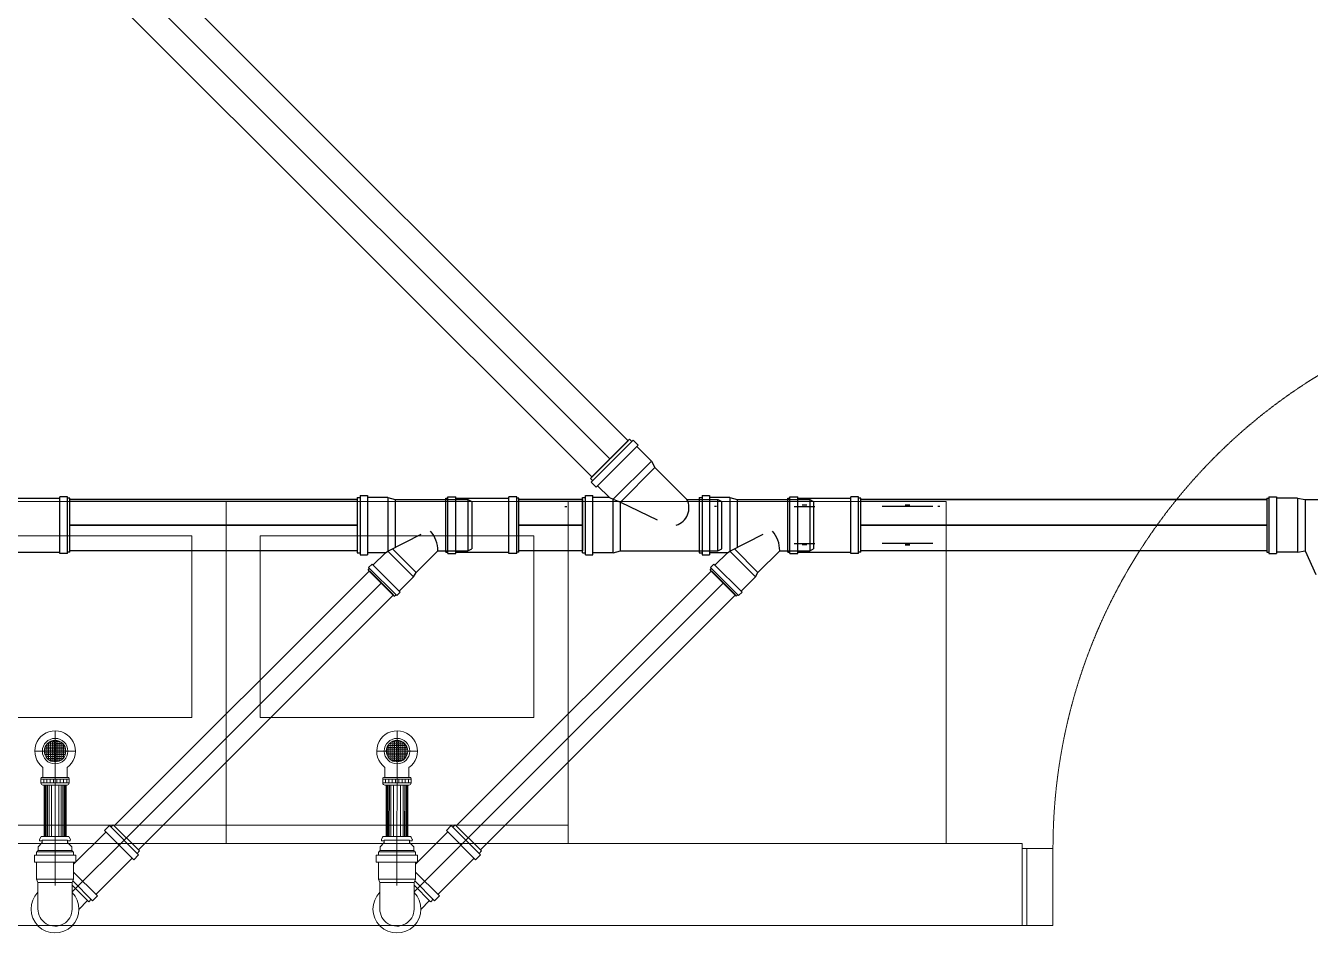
# Model space of a CAD drawing. Header units: metres. Extents: x 1587 to 89247, y -60 to 14723.
# Drawn here: x 45917 to 47796, y 10226 to 11557 of the extents above; entities that cross this region are included whole.
import ezdxf

# ---------------------------------------------------------------- set-up
doc = ezdxf.new("R2010")
doc.units = ezdxf.units.M
doc.header["$LTSCALE"] = 10
doc.linetypes.add('CENTER', pattern=[50.800000000000004, 31.75, -6.35, 6.35, -6.35])
doc.linetypes.add('HIDDEN4', pattern=[0.09375, 0.0625, -0.03125])
doc.layers.get('0').update_dxf_attribs({"color": 253, "lineweight": 0})
for name, color, linetype, lineweight in [('Furniture', 7, 'Continuous', 13), ('PL-DR-CENTER', 9, 'CENTER', 0), ('PL-DR-FITTING', 3, 'Continuous', 0), ('PL-DR-PIPE-WS', 3, 'Continuous', 0), ('T2-T3-Enlragement-00-S1-COM2$0$Toilet-Dr$0$D', 4, 'Continuous', 0)]:
    doc.layers.add(name, color=color, linetype=linetype, lineweight=lineweight)
for name, color, linetype in [('SN-PV', 11, 'Continuous'), ('SN-PV-25', 11, 'Continuous'), ('SN-PV-25-SingleLine', 3, 'Continuous'), ('SN-PV-50', 11, 'Continuous'), ('SN-PV-50-SingleLine', 3, 'Continuous'), ('SN-PV-75', 11, 'Continuous'), ('SN-PV-75-SingleLine', 3, 'Continuous')]:
    doc.layers.add(name, color=color, linetype=linetype)

# ---------------------------------------------------------------- blocks, each defined once
blk = doc.blocks.new('A$C244E5C3A')
at = {"layer": 'Furniture'}
blk.add_line((0.03719402106605685, -8.754113878239878e-08), (0.03719402106604264, 0.6999999124591341), dxfattribs=at)
for points in [[(0.7000002927175046, -8.754113878239878e-08), (2.927174591604853e-07, -8.754113878239878e-08), (2.927174591604853e-07, 0.6999999124591341), (0.7000002927175046, 0.6999999124591341)], [(0.6300002927174404, 0.06999991245902493), (0.2575860634600389, 0.06999991245902493), (0.2575860634600389, 0.6299999124594251), (0.6300002927174404, 0.6299999124594251)]]:
    blk.add_lwpolyline(points, close=True, dxfattribs=at)
blk = doc.blocks.new('50')
at = {"layer": 'PL-DR-FITTING'}
for p, q in [((-0.0399999999935972, 0.027200000040466), (-0.0449999999982538, 0.027200000040466)), ((-0.0449999999982538, 0.027200000040466), (-0.0449999999982538, -0.0271999999822583)), ((-0.0299999999988359, 0.0302000000083353), (-0.0399999999935972, 0.0302000000374392)), ((-0.0399999999935972, 0.0302000000374392), (-0.0400000000081491, -0.0301999999792315)), ((-0.0299999999988359, 0.0302000000083353), (-0.0299999999988359, -0.0301999999792315)), ((-0.0299999999988359, 0.0272000000113621), (-0.0049999999901047, 0.0272000000113621)), ((-0.0049999999901047, 0.0272000000113621), (0, 0.0249999999941792)), ((-0.0049999999901047, 0.0272000000113621), (-0.0050000000046566, -0.0271999999822583)), ((0, 0.0249999999941792), (0, -0.0249999999941792)), ((-0.0400000000081491, -0.0271999999822583), (-0.0449999999982538, -0.0271999999822583)), ((-0.0299999999988359, -0.0301999999792315), (-0.0400000000081491, -0.0301999999792315)), ((-0.0050000000046566, -0.0271999999822583), (-0.0299999999988359, -0.0271999999822583)), ((0, -0.0249999999941792), (-0.0050000000046566, -0.0271999999822583))]:
    blk.add_line(p, q, dxfattribs=at)
blk = doc.blocks.new('*U155')
at = {"layer": 'PL-DR-FITTING'}
h = blk.add_hatch(dxfattribs=at)
h.set_pattern_fill('ANGLE', color=256, scale=0.0100000000000122, angle=-540.0000000000001, style=0)
h.set_pattern_definition([(180, (-146.5379404228442, 49.92394777198206), (0, -0.0027500000000034), [0.0020000000000024, -0.0007500000000009]), (270, (-146.5379404228442, 49.92394777198206), (0.0027500000000034, 0), [0.0020000000000024, -0.0007500000000009])])
edge = h.paths.add_edge_path()
edge.add_ellipse((2.457115340100312e-05, 3.448408762601881e-08), major_axis=(-0.01109971696443671, 0.01109972046552345), ratio=0.9999999999989576, start_angle=45.00000000003001, end_angle=134.999999987143, ccw=False)
edge.add_ellipse((2.457115340100312e-05, 3.448408762601881e-08), major_axis=(-0.01109972046551484, -0.0110997169644281), ratio=0.9999999999996904, start_angle=225.0786628332873, end_angle=314.99999999999113, ccw=False)
edge.add_line((3.022315347236285e-06, 0.01569739243076781), (2.457111019581479e-05, -0.0002635551972582847))
edge.add_line((2.4571111830117e-05, -0.0002635551830686711), (2.456867781563682e-05, -0.01569733825475407))
edge = h.paths.add_edge_path()
edge.add_line((4.540816996931855e-05, -0.0156973244229068), (2.457111596551739e-05, -0.0002635551807807814))
edge.add_line((2.4571111830117e-05, -0.0002635551830686711), (2.457362904317142e-05, 0.01569740723553433))
edge.add_ellipse((2.457115340100312e-05, 3.448408762601881e-08), major_axis=(-0.01109971696443312, 0.01109972046551981), ratio=0.9999999999996128, start_angle=225.0000000000111, end_angle=315.00000001297553, ccw=False)
edge.add_ellipse((2.457115340100312e-05, 3.448408762601881e-08), major_axis=(-0.0110997169644272, 0.01109972046551394), ratio=0.9999999999999927, start_angle=135.0760646305934, end_angle=225.0000000000002, ccw=False)
at = {"layer": 'PL-DR-CENTER'}
for p, q in [((-4.895267093554285e-07, -0.04980936553329207), (-9.63157534418821e-07, 0.02975828726867182)), ((-0.02975925512431174, 4.693273815485391e-09), (0.02975731942284788, -4.693121219814817e-09)), ((-4.895267093554285e-07, -0.04980936553329207), (-4.932251071474573e-07, -0.1248099668089898)), ((-0.02507472897602735, -0.2059273597892767), (-0.1042914049466445, -0.1267106588320354)), ((-4.932283816464085e-07, -0.1248099668023398), (1.566302191237084e-05, -0.1963653169325693))]:
    blk.add_line(p, q, dxfattribs=at)
at = {"layer": 'PL-DR-FITTING'}
for p, q in [((-0.01739844208135678, -0.02414298141149048), (-0.01739844439440041, -0.03880936095730557)), ((0.01780155796394053, -0.02384587460160866), (0.01780155560403916, -0.0388093665087189)), ((-0.02052118109313821, -0.0399093604588564), (-0.02052118213402818, -0.04650936045219739)), ((0.02092429178233201, -0.04100936698928665), (-0.02052118126661985, -0.04100936045289598)), ((0.02092429091492368, -0.04650936698858806), (-0.02052118213402818, -0.04650936045219739)), ((0.01982429213525586, -0.03880936682772591), (-0.01942118092561704, -0.03880936063829857)), ((0.01780155386922249, -0.04980936650732182), (-0.01739844612921707, -0.0498093609559085)), ((-0.0168995284860536, -0.04100936102406903), (-0.01689952935346193, -0.04650936102337043)), ((-0.01209434600091088, -0.04100936178189727), (-0.01209434686831921, -0.04650936178119869)), ((-0.007289163515768247, -0.04100936253972551), (-0.00728916438317658, -0.04650936253902691)), ((-0.002483981030625601, -0.04100936329755376), (-0.002483981898033934, -0.04650936329685518)), ((0.002321201454517039, -0.04100936405538198), (0.002321200587108703, -0.04650936405468339)), ((0.007126383925107884, -0.04100936481321023), (0.007126383057699547, -0.04650936481251165)), ((0.01193156641025051, -0.04100936557103848), (0.01193156554284218, -0.04650936557033989)), ((0.01673674889539316, -0.04100936632886672), (0.01673674802798483, -0.04650936632816813)), ((0.02092429195581367, -0.03990936699524707), (0.02092429091492368, -0.04650936698858806)), ((-0.1235558894518193, -0.1459751372607842), (-0.08508927446218267, -0.1075085344188837)), ((-0.1221416767670291, -0.1516319917333578), (-0.07943242045023413, -0.1089227488734137)), ((-0.08152820210968578, -0.1110440688864631), (-0.08506373545805518, -0.1075085344229114)), ((-0.07236135375349532, -0.1159938178005173), (-0.07943242045023413, -0.1089227488734137)), ((-0.1150706100557383, -0.1587030606313571), (-0.07236135375349532, -0.1159938178005173)), ((-0.02720099391107609, -0.165396833170977), (-0.07448267441707437, -0.1181151378095389)), ((-0.02238158997289169, -0.1292444965152054), (-0.02063232142121686, -0.1257805214334933)), ((-0.02147926894663775, -0.131295462449079), (-0.02111966130447055, -0.1312954625057932)), ((-0.01836559865747059, -0.1312954629401381), (-0.02111966130447055, -0.1312954625057932)), ((0.01966419450187363, -0.1248099699036696), (-0.01905491001374732, -0.1248099637972562)), ((0.01878326220232069, -0.130130714964889), (-0.01843250563341147, -0.1301307090955677)), ((-0.01843250563341147, -0.1301307090955677), (-0.01843250621821114, -0.1338387645712942)), ((0.01871635487354375, -0.1312954687883554), (0.02147041752054361, -0.1312954692227003)), ((0.01878326220232069, -0.130130714964889), (0.01878326161752102, -0.1338387704406155)), ((0.02273234683588297, -0.1292445036301517), (0.02098307937681943, -0.1257805279966834)), ((0.02183002514815902, -0.1312954692794142), (0.02147041752054361, -0.1312954692227003)), ((-0.1200203561034498, -0.1495106717243357), (-0.1235558894518193, -0.1459751372607842)), ((-0.01843250621821114, -0.1338387645712942), (-0.02446975847776145, -0.1401315166862561)), ((-0.02446975847776145, -0.1401315166862561), (-0.02446975933955489, -0.1455959141734865)), ((0.02482051104496199, -0.1455959219470849), (-0.02446975933955489, -0.1455959141734865)), ((0.02482051076146558, -0.1473934954134047), (-0.0244697596230513, -0.1473934876398063)), ((0.01878326161752102, -0.1338387704406155), (0.02482051190675542, -0.1401315244598545)), ((0.02482051190675542, -0.1401315244598545), (0.02482051104496199, -0.1455959219470849)), ((0.02482051190675542, -0.1401315244598545), (0.02482051104496199, -0.1455959219470849)), ((-0.1150706100557383, -0.1587030606313571), (-0.1221416767670291, -0.1516319917333578)), ((-0.1129492893776073, -0.1565817406223355), (-0.05991628912296287, -0.2096147575465083)), ((-0.06203760983019775, -0.2117360775846339), (-0.0272026511513021, -0.1769011299079731)), ((-0.0549665431625628, -0.2188071465408412), (-0.02608744317160044, -0.1899280556444062)), ((-0.04930968910695848, -0.2202213609662677), (-0.02500265416180683, -0.1959143337026208)), ((-0.02500265360653204, -0.1923934875394657), (-0.02500265970493299, -0.2310617870407611)), ((0.0249973464109296, -0.1923934954249958), (0.02499734038275428, -0.2306165133634303)), ((-0.06208569466956135, -0.2117360775770504), (-0.05501462800192627, -0.2188071465332577)), ((-0.05289330732379531, -0.216685826524236), (-0.049357773975426, -0.2202213609877878)), ((-0.03499679926383927, -0.231422985042617), (-0.04775405395172682, -0.2186657263162681))]:
    blk.add_line(p, q, dxfattribs=at)
for radius in [0.0186506884752968, 0.0156973727452412]:
    blk.add_circle((2.457116795290313e-05, 3.448408762372382e-08), radius, dxfattribs=at)
for centre, radius, start, end in [((-9.67850731935685e-07, 7.62978352880886e-14), 0.0297582872685959, 306.7437777563229, 234.22341327966), ((-0.01942118109909872, -0.03990936063233806), 0.0011000000000013, 89.99999096384789, 179.9999909638479), ((-0.01694354003788289, -0.04625139380186374), 0.0035869304128718, 184.1241870037294, 262.7139428924412), ((0.01734664890014669, -0.04625139920979022), 0.0035869304128718, 277.2860390352546, 355.8757949239663), ((0.01982429196177419, -0.0399093668217654), 0.0011000000000013, 359.9999909638479, 89.99999096384789), ((-0.02111966108151411, -0.1298817564560044), 0.0014137060401035, 153.2067364888232, 269.9999909638479), ((-0.01905491029244287, -0.1265770963449403), 0.0017671325501293, 89.99999096384789, 153.2067364888232), ((0.01940566799678885, -0.1265771024105813), 0.0017671325501293, 26.79324543887258, 89.99999096384789), ((0.02147041774350005, -0.1298817631729116), 0.0014137060401035, 269.9999909638479, 26.79324543887258), ((-0.02446975948130309, -0.1464947009066463), 0.0008987867372518, 89.99999096384789, 269.9999909638479), ((0.02482051090321379, -0.1464947086802448), 0.0008987867372518, 269.9999909638479, 89.99999096384789), ((1.378401429124165e-06, -0.2310658291115352), 0.0350000000000016, 135.5941286516025, 44.42474422312799), ((1.378401429124165e-06, -0.2310658291115352), 0.025, 179.9907363109464, 1.029811263951035)]:
    blk.add_arc(centre, radius, start, end, dxfattribs=at)
at = {"layer": 'PL-DR-PIPE-WS'}
for p, q in [((-0.01600097570903942, -0.04980924994382682), (-0.01600102200745256, -0.1248099642855368)), ((0.015999999896758, -0.04980925499072005), (0.01599995359834478, -0.1248099693324301))]:
    blk.add_line(p, q, dxfattribs=at)
at = {"layer": 'T2-T3-Enlragement-00-S1-COM2$0$Toilet-Dr$0$D', "color": 8}
for p, q in [((-0.01542821625591175, -0.1248099643758744), (-0.01542812733889175, -0.04980936310018996)), ((-0.01441991506927568, -0.1248099645348942), (-0.01441982617088268, -0.04980936325920976)), ((-0.01311323668214678, -0.1248099647409712), (-0.01311314776512679, -0.04980936346528681)), ((-0.01121856006554932, -0.1248099650397817), (-0.01121847116715643, -0.04980936376409741)), ((-0.00886656724081023, -0.124809965410716), (-0.008866478342417234, -0.04980936413503163)), ((-0.005271622551853278, -0.1248099659776767), (-0.00527153367208739, -0.04980936470199252)), ((0.00527055412411848, -0.1248099676402899), (0.005270557822516273, -0.04980936636459214)), ((0.008865498813075332, -0.1248099682072508), (0.008865502511473123, -0.04980936693155307)), ((0.01121749163781452, -0.1248099685781851), (0.01121749533621232, -0.04980936730248728)), ((0.01311216823578489, -0.1248099688769955), (0.01311217195280978, -0.04980936760129786)), ((0.01441884666016788, -0.1248099690830726), (0.01441885033993858, -0.04980936780737492)), ((0.01542714780954985, -0.1248099692420924), (0.01542715152657474, -0.04980936796639471))]:
    blk.add_line(p, q, dxfattribs=at)
at = {"layer": 'PL-DR-FITTING', "rotation": 269.9999909638479}
blk.add_blockref('50', (-2.653612353175256e-06, -0.1923934914822308), dxfattribs=at)

msp = doc.modelspace()

# ---------------------------------------------------------------- linework, layer by layer
for p, q in [((47263.20741527119, 10860.28068750204), (44768.02881399646, 10860.28068750204)), ((47263.20741527119, 10860.28068750204), (47263.20741527119, 10360.28068750204)), ((47374.33967959054, 10360.28068750204), (44268.02881399669, 10360.28068750204)), ((47374.33967959054, 10240.28068748965), (47374.33967959054, 10360.28068750204)), ((47374.33967959054, 10240.28068750216), (43638.02881399669, 10240.28068750216))]:
    msp.add_line(p, q)
msp.add_lwpolyline([(47374.33967959054, 10240.2806874896), (47381.18089580803, 10240.2806874896), (47381.18089580803, 10352.78068749837), (47374.33967959054, 10352.78068749837)], close=True)
for points in [[(47381.18089580803, 10240.2806874896), (47419.33967959147, 10240.2806874896), (47419.33967958937, 10352.7806874981), (47381.1808958057, 10352.7806874981)], [(47381.1808958057, 10352.7806874981), (47381.18089580803, 10240.2806874896)]]:
    msp.add_lwpolyline(points)
at = {"linetype": 'HIDDEN4'}
msp.add_arc((48230.66320900188, 10352.78068751068), 811.3235294126888, 93.27315407867499, 180, dxfattribs=at)
at = {"layer": 'SN-PV'}
for p, q in [((46742.92587909679, 10894.19335829831), (46800.2015283729, 10951.46900757442)), ((46743.98653926857, 10888.89005743941), (46805.5048292318, 10950.40834740264)), ((46798.08021076849, 10949.34768997002), (46745.0472021795, 10896.31468138103)), ((46751.41116047103, 10881.46543623695), (46812.92945043425, 10942.98372620018)), ((46800.2015283729, 10951.46900757442), (46803.38350888824, 10948.28702705908)), ((46805.5048292318, 10950.40834740264), (46812.92945043425, 10942.98372620018)), ((46832.0213335263, 10919.64920242103), (46810.80813009069, 10940.86240585663)), ((46776.43934899808, 10864.06721789282), (46832.0213335263, 10919.64920242103)), ((46786.93934899808, 10859.7179754879), (46837.32463438519, 10910.10326087501)), ((46742.92587909679, 10894.19335829831), (46746.10785961213, 10891.01137778297)), ((46743.98653926857, 10888.89005743941), (46751.41116047103, 10881.46543623695)), ((46770.66369972197, 10866.45553767314), (46753.53248081459, 10883.58675658051)), ((45889.41071197391, 10865.45553893846), (45967.01071197391, 10865.45553893846)), ((45978.51071197391, 10867.45553893846), (45967.01071197391, 10867.45553893846)), ((45967.01071197391, 10784.45553893846), (45967.01071197391, 10867.45553893846)), ((45978.51071197391, 10784.45553893846), (45978.51071197391, 10867.45553893846)), ((45981.51071197391, 10865.45553893846), (45978.51071197391, 10865.45553893846)), ((45981.51071197391, 10786.45553893846), (45981.51071197391, 10865.45553893846)), ((45981.51071197392, 10788.45553893846), (45981.51071197392, 10863.45553893846)), ((46401.87372447475, 10866.45553893846), (46401.87372447475, 10785.45553893846)), ((46401.87372447475, 10866.45553893846), (46406.37372447475, 10866.45553893846)), ((46401.87372447475, 10863.45553893846), (46401.87372447475, 10788.45553893846)), ((46406.37372447475, 10869.45553893846), (46406.37372447475, 10782.45553893846)), ((46406.37372447475, 10869.45553893846), (46416.87372447475, 10869.45553893846)), ((46416.87372447475, 10869.45553893846), (46416.87372447475, 10782.45553893846)), ((46446.87372447475, 10866.45553893846), (46416.87372447475, 10866.45553893846)), ((46446.87372447475, 10866.45553893846), (46446.87372447475, 10787.81845394861)), ((46446.87372447475, 10866.45553893846), (46457.37372447475, 10863.45553893846)), ((46457.37372447475, 10863.45553893846), (46457.37372447475, 10793.15764584719)), ((46531.52924404389, 10786.45553893846), (46531.52924404389, 10865.45553893846)), ((46531.52924404389, 10865.45553893846), (46534.52924404389, 10865.45553893846)), ((46534.52924404389, 10784.45553893846), (46534.52924404389, 10867.45553893846)), ((46534.52924404389, 10867.45553893846), (46546.02924404389, 10867.45553893846)), ((46546.02924404389, 10784.45553893846), (46546.02924404389, 10867.45553893846)), ((46546.02924404389, 10865.45553893846), (46623.62924404389, 10865.45553893846)), ((46563.77845653877, 10863.45553893846), (46563.77845653877, 10788.45553893846)), ((46563.77845653877, 10863.45553893846), (46569.37372447475, 10860.45553893846)), ((46569.37372447475, 10860.45553893846), (46569.37372447475, 10791.45553893846)), ((46635.12924404389, 10867.45553893846), (46623.62924404389, 10867.45553893846)), ((46623.62924404389, 10784.45553893846), (46623.62924404389, 10867.45553893846)), ((46635.12924404389, 10784.45553893846), (46635.12924404389, 10867.45553893846)), ((46638.12924404389, 10865.45553893846), (46635.12924404389, 10865.45553893846)), ((46638.12924404389, 10786.45553893846), (46638.12924404389, 10865.45553893846)), ((46638.12924404389, 10788.45553893846), (46638.12924404389, 10863.45553893846)), ((46731.43934899808, 10785.45553767313), (46731.43934899808, 10866.45553767313)), ((46731.43934899808, 10866.45553767313), (46735.93934899808, 10866.45553767313)), ((46731.43934899808, 10863.45553893846), (46731.43934899808, 10788.45553893846)), ((46735.93934899808, 10782.45553767313), (46735.93934899808, 10869.45553767313)), ((46735.93934899808, 10869.45553767313), (46746.43934899808, 10869.45553767313)), ((46746.43934899808, 10782.45553767313), (46746.43934899808, 10869.45553767313)), ((46770.66369972197, 10866.45553767314), (46746.43934899808, 10866.45553767313)), ((46776.43934899808, 10785.45553767314), (46776.43934899808, 10864.06721789282)), ((46786.93934899808, 10788.45553767314), (46786.93934899808, 10859.7179754879)), ((46901.87366194585, 10866.45553893846), (46901.87366194585, 10785.45553893846)), ((46901.87366194585, 10866.45553893846), (46906.37366194585, 10866.45553893846)), ((46906.37366194585, 10869.45553893846), (46906.37366194585, 10782.45553893846)), ((46906.37366194585, 10869.45553893846), (46916.87366194585, 10869.45553893846)), ((46916.87366194585, 10869.45553893846), (46916.87366194585, 10782.45553893846)), ((46946.87366194585, 10866.45553893846), (46916.87366194585, 10866.45553893846)), ((46929.3440810621, 10788.45553767314), (46929.3440810621, 10863.45553767313)), ((46929.3440810621, 10863.45553767313), (46934.93934899808, 10860.45553767313)), ((46934.93934899808, 10791.45553767314), (46934.93934899808, 10860.45553767313)), ((46946.87366194585, 10866.45553893846), (46946.87366194585, 10787.81845394861)), ((46946.87366194585, 10866.45553893846), (46957.37366194585, 10863.45553893846)), ((46957.37366194585, 10863.45553893846), (46957.37366194585, 10793.15764584719)), ((47031.52918151498, 10786.45553893846), (47031.52918151498, 10865.45553893846)), ((47031.52918151498, 10865.45553893846), (47034.52918151498, 10865.45553893846)), ((47034.52918151498, 10784.45553893846), (47034.52918151498, 10867.45553893846)), ((47034.52918151498, 10867.45553893846), (47046.02918151498, 10867.45553893846)), ((47046.02918151498, 10784.45553893846), (47046.02918151498, 10867.45553893846)), ((47046.02918151498, 10865.45553893846), (47123.62918151499, 10865.45553893846)), ((47063.77839400987, 10863.45553893846), (47063.77839400987, 10788.45553893846)), ((47063.77839400987, 10863.45553893846), (47069.37366194585, 10860.45553893846)), ((47069.37366194585, 10860.45553893846), (47069.37366194585, 10791.45553893846)), ((47135.12918151499, 10867.45553893846), (47123.62918151499, 10867.45553893846)), ((47123.62918151499, 10784.45553893846), (47123.62918151499, 10867.45553893846)), ((47135.12918151499, 10784.45553893846), (47135.12918151499, 10867.45553893846)), ((47138.12918151499, 10865.45553893846), (47135.12918151499, 10865.45553893846)), ((47138.12918151499, 10786.45553893846), (47138.12918151499, 10865.45553893846)), ((47138.129181515, 10788.45553893846), (47138.129181515, 10863.45553893846)), ((47731.83268960452, 10865.4555389384), (47731.83268960452, 10786.4555389384)), ((47731.8326896045, 10863.45553893846), (47731.8326896045, 10788.45553893846)), ((47734.83268960452, 10867.4555389384), (47734.83268960452, 10784.4555389384)), ((47734.83268960452, 10867.4555389384), (47746.33268960452, 10867.4555389384)), ((47746.33268960452, 10867.4555389384), (47746.33268960452, 10784.4555389384)), ((47776.83268960452, 10865.4555389384), (47746.33268960452, 10865.4555389384)), ((47776.83268960452, 10865.4555389384), (47776.83268960452, 10786.4555389384)), ((47776.83268960452, 10865.4555389384), (47788.33324196911, 10863.4555389384)), ((47788.33324196911, 10863.4555389384), (47855.83268960452, 10863.45553893843)), ((47788.33324196911, 10863.4555389384), (47788.33324196911, 10788.4555389384)), ((45889.41071197391, 10786.45553893846), (45967.01071197391, 10786.45553893846)), ((45978.51071197391, 10784.45553893846), (45967.01071197391, 10784.45553893846)), ((45981.51071197391, 10786.45553893846), (45978.51071197391, 10786.45553893846)), ((46401.87372447475, 10785.45553893846), (46406.37372447475, 10785.45553893846)), ((46406.37372447475, 10782.45553893846), (46416.87372447475, 10782.45553893846)), ((46443.18995829068, 10785.45553893846), (46416.87372447475, 10785.45553893846)), ((46443.18995829068, 10785.45553893846), (46425.0000954522, 10767.26567609998)), ((46484.39706507187, 10750.2951133515), (46446.87372447475, 10787.81845394861)), ((46487.9325989778, 10756.65907438218), (46453.43622447475, 10791.15544888522)), ((46534.52924404389, 10784.45553893846), (46546.02924404389, 10784.45553893846)), ((46546.02924404389, 10786.45553893846), (46623.62924404389, 10786.45553893846)), ((46563.77845653877, 10788.45553893846), (46569.37372447475, 10791.45553893846)), ((46635.12924404389, 10784.45553893846), (46623.62924404389, 10784.45553893846)), ((46638.12924404389, 10786.45553893846), (46635.12924404389, 10786.45553893846)), ((46731.43934899808, 10785.45553767313), (46735.93934899808, 10785.45553767313)), ((46735.93934899808, 10782.45553767313), (46746.43934899808, 10782.45553767313)), ((46776.43934899808, 10785.45553767314), (46746.43934899808, 10785.45553767313)), ((46776.43934899808, 10785.45553767314), (46786.93934899808, 10788.45553767314)), ((46901.87366194585, 10785.45553893846), (46906.37366194585, 10785.45553893846)), ((46906.37366194585, 10782.45553893846), (46916.87366194585, 10782.45553893846)), ((46943.18989576178, 10785.45553893846), (46916.87366194585, 10785.45553893846)), ((46943.18989576178, 10785.45553893846), (46925.00003292329, 10767.26567609998)), ((46929.3440810621, 10788.45553767314), (46934.93934899808, 10791.45553767314)), ((46984.39700254297, 10750.2951133515), (46946.87366194585, 10787.81845394861)), ((46987.9325364489, 10756.65907438218), (46953.43616194585, 10791.15544888522)), ((47034.52918151498, 10784.45553893846), (47046.02918151498, 10784.45553893846)), ((47046.02918151498, 10786.45553893846), (47123.62918151499, 10786.45553893846)), ((47063.77839400987, 10788.45553893846), (47069.37366194585, 10791.45553893846)), ((47135.12918151499, 10784.45553893846), (47123.62918151499, 10784.45553893846)), ((47734.83268960452, 10784.4555389384), (47746.33268960452, 10784.4555389384)), ((47776.83268960452, 10786.4555389384), (47746.33268960452, 10786.4555389384)), ((47776.83268960452, 10786.4555389384), (47788.33324196911, 10788.4555389384)), ((46418.63613442152, 10763.73014219404), (46423.58588188983, 10768.67988966235)), ((46459.64832773033, 10722.71794888522), (46418.63613442152, 10763.73014219404)), ((46464.59807519864, 10727.66769635353), (46423.58588188983, 10768.67988966235)), ((46918.63607189262, 10763.73014219404), (46923.58581936092, 10768.67988966235)), ((46959.64826520143, 10722.71794888522), (46918.63607189262, 10763.73014219404)), ((46964.59801266974, 10727.66769635353), (46923.58581936092, 10768.67988966235)), ((46417.92902764033, 10760.19460828811), (46420.05034798389, 10762.31592863167)), ((46456.1127938244, 10722.01084210404), (46417.92902764033, 10760.19460828811)), ((46419.82964395453, 10759.26679747768), (46455.18498301386, 10723.91145841835)), ((46484.39706507187, 10750.2951133515), (46463.18386163627, 10729.0819099159)), ((46484.39706507187, 10750.2951133515), (46487.9325989778, 10756.65907438218)), ((46917.92896511143, 10760.19460828811), (46920.05028545498, 10762.31592863167)), ((46956.1127312955, 10722.01084210404), (46917.92896511143, 10760.19460828811)), ((46919.82958142577, 10759.26679747767), (46955.18492048509, 10723.91145841834)), ((46984.39700254297, 10750.2951133515), (46963.18379910737, 10729.0819099159)), ((46984.39700254297, 10750.2951133515), (46987.9325364489, 10756.65907438218)), ((46459.64832773033, 10722.71794888522), (46464.59807519864, 10727.66769635353)), ((46959.64826520143, 10722.71794888522), (46964.59801266974, 10727.66769635353)), ((46456.1127938244, 10722.01084210404), (46458.23411416796, 10724.1321624476)), ((46956.1127312955, 10722.01084210404), (46958.23405163906, 10724.1321624476)), ((46082.06262510783, 10350.78910051232), (46046.7072860485, 10386.14443957165)), ((46582.06256257907, 10350.78910051232), (46546.70722351974, 10386.14443957165))]:
    msp.add_line(p, q, dxfattribs=at)
at = {"layer": 'SN-PV', "linetype": 'Continuous'}
for p, q in [((46832.0213335263, 10919.64920242103), (46837.32463438519, 10910.10326087501)), ((46837.32463438519, 10910.10326087501), (46883.97235758707, 10863.45553767313)), ((46457.37372447475, 10863.45553893846), (46563.77845653877, 10863.45553893846)), ((46770.66369972197, 10866.45553767314), (46776.43934899808, 10864.06721789282)), ((46776.43934899808, 10864.06721789282), (46786.93934899808, 10859.7179754879)), ((46786.93934899808, 10859.7179754879), (46840.37664291696, 10833.40461474265)), ((46883.97235758707, 10863.45553767313), (46929.3440810621, 10863.45553767313)), ((46957.37366194585, 10863.45553893846), (47063.77839400987, 10863.45553893846)), ((46446.87372447475, 10787.81845394861), (46495.52826652959, 10812.55901935511)), ((46946.87366194585, 10787.81845394861), (46995.52820400069, 10812.55901935511)), ((46443.18995829068, 10785.45553893846), (46446.87372447475, 10787.81845394861)), ((46487.9325989778, 10756.65907438218), (46519.72906353408, 10788.45553893846)), ((46519.72906353408, 10788.45553893846), (46563.77845653877, 10788.45553893846)), ((46786.93934899808, 10788.45553767314), (46929.3440810621, 10788.45553767314)), ((46943.18989576178, 10785.45553893846), (46946.87366194585, 10787.81845394861)), ((46987.9325364489, 10756.65907438218), (47019.72900100518, 10788.45553893846)), ((47019.72900100518, 10788.45553893846), (47063.77839400987, 10788.45553893846)), ((47788.33324196911, 10788.4555389384), (47803.83268960452, 10753.45664366763))]:
    msp.add_line(p, q, dxfattribs=at)
for centre, radius, start, end in [((46860.90438365687, 10851.04361392048), 26.19517651183093, 286.7171408685565, 28.28285913139609), ((46476.86240307703, 10789.07727315593), 42.87116900875525, 359.1690453917412, 40.95765442962298), ((46976.86234054813, 10789.07727315593), 42.87116900875525, 359.1690453917412, 40.95765442962298)]:
    msp.add_arc(centre, radius, start, end, dxfattribs=at)
at = {"layer": 'SN-PV-25'}
for p, q in [((47731.83268960452, 10865.4555389384), (47734.83268960452, 10865.4555389384)), ((46531.52924404389, 10786.45553893846), (46534.52924404389, 10786.45553893846)), ((47031.52918151498, 10786.45553893846), (47034.52918151498, 10786.45553893846)), ((47138.12918151499, 10786.45553893846), (47135.12918151499, 10786.45553893846)), ((47731.83268960452, 10786.4555389384), (47734.83268960452, 10786.4555389384))]:
    msp.add_line(p, q, dxfattribs=at)
at = {"layer": 'SN-PV-25-SingleLine'}
for p, q in [((46705.3008784602, 10852.95581512073), (46708.3008784602, 10852.95581512073)), ((46927.38695770591, 10852.95581512076), (46924.38695770591, 10852.95581512076)), ((47041.07090471251, 10852.95581512076), (47071.07090471251, 10852.95581512076)), ((47059.57090471251, 10854.95581512076), (47052.57090471251, 10854.95581512076)), ((47243.8252435519, 10852.95581512073), (47169.52524355188, 10852.95581512073)), ((47210.17524355189, 10854.95581512073), (47203.17524355189, 10854.95581512073)), ((47203.17524355189, 10854.95581512073), (47210.17524355189, 10854.95581512073)), ((47253.82524355189, 10852.95581512073), (47250.82524355189, 10852.95581512073)), ((47041.07090471251, 10798.95581512076), (47071.07090471251, 10798.95581512076)), ((47059.57090471251, 10796.95581512076), (47052.57090471251, 10796.95581512076)), ((47243.8252435519, 10798.95581512073), (47169.52524355188, 10798.95581512073)), ((47210.17524355189, 10796.95581512073), (47203.17524355189, 10796.95581512073)), ((47203.17524355189, 10796.95581512073), (47210.17524355189, 10796.95581512073))]:
    msp.add_line(p, q, dxfattribs=at)
at = {"layer": 'SN-PV-50'}
for p, q in [((46046.7072860485, 10386.14443957165), (46419.82964395453, 10759.26679747768)), ((46419.82964395453, 10759.26679747768), (46046.70728604851, 10386.14443957165)), ((46546.70722351974, 10386.14443957165), (46919.82958142577, 10759.26679747767)), ((46919.82958142576, 10759.26679747767), (46546.70722351974, 10386.14443957165)), ((46455.18498301386, 10723.91145841835), (46082.06262510783, 10350.78910051232)), ((46455.18498301386, 10723.91145841835), (46082.06262510784, 10350.78910051232)), ((46955.18492048509, 10723.91145841834), (46582.06256257907, 10350.78910051232)), ((46955.18492048509, 10723.91145841834), (46582.06256257907, 10350.78910051232))]:
    msp.add_line(p, q, dxfattribs=at)
at = {"layer": 'SN-PV-50-SingleLine'}
for p, q in [((46437.5073134842, 10741.58912794801), (46064.38495557817, 10368.46677004199)), ((46064.38495557816, 10368.46677004199), (46437.5073134842, 10741.58912794801)), ((46937.50725095542, 10741.589127948), (46564.38489304941, 10368.46677004199)), ((46564.38489304941, 10368.46677004199), (46937.50725095543, 10741.58912794801))]:
    msp.add_line(p, q, dxfattribs=at)
at = {"layer": 'SN-PV-75'}
for p, q in [((45137.26649789106, 12610.16140284745), (46798.08021076849, 10949.34768997002)), ((45137.26649789105, 12610.16140284745), (46798.08021076849, 10949.34768997002)), ((46745.0472021795, 10896.31468138103), (45084.23348930207, 12557.12839425846)), ((45084.23348930207, 12557.12839425846), (46745.0472021795, 10896.31468138103)), ((45981.51071197392, 10863.45553893846), (46401.87372447475, 10863.45553893846)), ((46401.87372447475, 10863.45553893846), (45981.51071197391, 10863.45553893846)), ((46638.12924404389, 10863.45553893846), (46731.43934899808, 10863.45553893846)), ((46731.43934899808, 10863.45553893846), (46638.12924404389, 10863.45553893846)), ((47138.129181515, 10863.45553893846), (47731.8326896045, 10863.45553893846)), ((47731.8326896045, 10863.45553893846), (47138.12918151499, 10863.45553893846)), ((46401.87372447475, 10788.45553893846), (45981.51071197392, 10788.45553893846)), ((46401.87372447475, 10788.45553893846), (45981.51071197391, 10788.45553893846)), ((46731.43934899808, 10788.45553893846), (46638.12924404389, 10788.45553893846)), ((46731.43934899808, 10788.45553893846), (46638.12924404389, 10788.45553893846)), ((47731.8326896045, 10788.45553893846), (47138.129181515, 10788.45553893846)), ((47731.8326896045, 10788.45553893846), (47138.12918151499, 10788.45553893846))]:
    msp.add_line(p, q, dxfattribs=at)
at = {"layer": 'SN-PV-75-SingleLine'}
for p, q in [((45110.74999359656, 12583.64489855295), (46771.56370647399, 10922.83118567552)), ((46771.563706474, 10922.83118567552), (45110.74999359657, 12583.64489855296)), ((46401.87372447475, 10825.95553893846), (45981.51071197391, 10825.95553893846)), ((45981.51071197392, 10825.95553893846), (46401.87372447475, 10825.95553893846)), ((46731.43934899808, 10825.95553893846), (46638.12924404389, 10825.95553893846)), ((46638.12924404389, 10825.95553893846), (46731.43934899808, 10825.95553893846)), ((47731.8326896045, 10825.95553893846), (47138.12918151499, 10825.95553893846)), ((47138.129181515, 10825.95553893846), (47731.8326896045, 10825.95553893846))]:
    msp.add_line(p, q, dxfattribs=at)

# ---------------------------------------------------------------- block references
at = {"layer": 'Furniture', "lineweight": 9, "xscale": 714.2857142857607, "yscale": 714.2857142857607, "zscale": 714.2857142857607, "rotation": 90.00000000000001}
for p in [(46210.21900816925, 10360.28065250157), (46710.21894564048, 10360.28047841814)]:
    msp.add_blockref('A$C244E5C3A', p, dxfattribs=at)
at = {"layer": 'PL-DR-FITTING', "lineweight": 25, "xscale": -1000.000000000001, "yscale": 1000.000000000001, "zscale": 1000.000000000001, "rotation": 359.9432374404244}
for p in [(45960.2191332275, 10495.28068750204, 909.6653872591118), (46460.21907069874, 10495.28068750204, 909.6653872591118)]:
    msp.add_blockref('*U155', p, dxfattribs=at)

doc.saveas('drawing.dxf')
